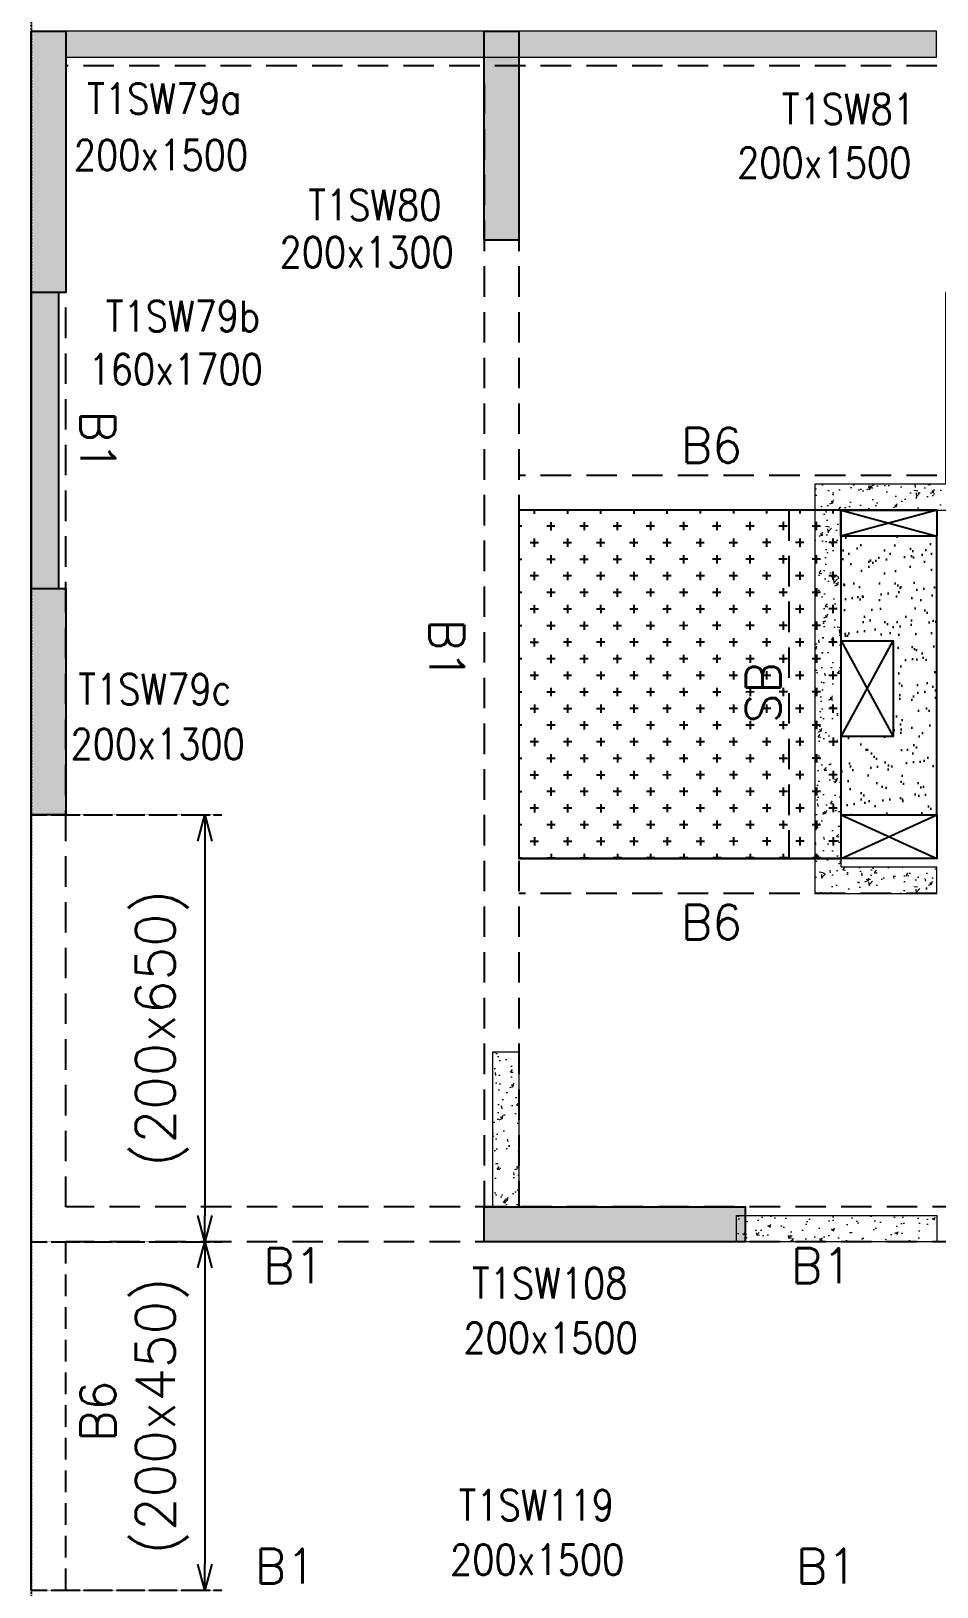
# Model space of a CAD drawing. Header units: millimetres. Extents: x 1078357 to 2594950, y -4969473 to -4636555.
# Drawn here: x 1628183 to 1633383, y -4661428 to -4652496 of the extents above; entities that cross this region are included whole.
import ezdxf

# ---------------------------------------------------------------- set-up
doc = ezdxf.new("R2010")
doc.units = ezdxf.units.MM
doc.header["$PDMODE"] = 35
for name, pattern in [('CONTINOUS', [0]), ('DOT', [0.25, 0, -0.25]), ('HIDDEN', [0.375, 0.25, -0.125])]:
    doc.linetypes.add(name, pattern=pattern)
doc.layers.get('0').update_dxf_attribs({"lineweight": 0})
doc.layers.get('Defpoints').update_dxf_attribs({"lineweight": 0})
for name, color, linetype, lineweight in [('A-_ANOTDIMA_D-', 6, 'Continuous', 13), ('COL. NO.', 30, 'Continuous', 25), ('COL. SIZE', 7, 'Continuous', 25), ('HATCH', 8, 'Continuous', 30), ('S-NON STR RCC WALL', 8, 'Continuous', 0)]:
    doc.layers.add(name, color=color, linetype=linetype, lineweight=lineweight)
for name, color, linetype in [('B-200x325', 201, 'HIDDEN'), ('B-200x450', 52, 'HIDDEN'), ('B-200x650', 241, 'HIDDEN'), ('B-300xSLAB THK.', 151, 'Continuous'), ('DC BEAM NO.', 7, 'Continuous'), ('DROP SLAB', 8, 'Continuous'), ('EXPANSION JOINT', 10, 'HIDDEN'), ('S-COLUMN_SHEAR WALL', 1, 'Continuous'), ('S-DIM', 2, 'Continuous'), ('SLAB FOLD', 8, 'Continuous')]:
    doc.layers.add(name, color=color, linetype=linetype)
doc.styles.add('Roman', font='romans')
doc.styles.add('ROMANS', font='romans.shx', dxfattribs={"width": 0.85})
doc.dimstyles.new('HARESH', dxfattribs={"dimtxt": 150, "dimasz": 75, "dimexe": 0, "dimexo": 0, "dimgap": 25, "dimtad": 1, "dimdec": 0, "dimdsep": 46, "dimtxsty": 'Roman', "dimblk": 'OBLIQUE', "dimcen": 225, "dimdle": 25, "dimclrd": 2, "dimclre": 2, "dimclrt": 7, "dimadec": 8, "dimazin": 1, "dimtfac": 1, "dimtdec": 0, "dimtmove": 0, "dimatfit": 0, "dimfxl": 1, "dimlwd": -1, "dimlwe": -1, "dimarcsym": 0})

# ---------------------------------------------------------------- blocks, each defined once
blk = doc.blocks.new('_Open30')
at = {"color": 0, "linetype": 'ByBlock', "lineweight": -2}
for p, q in [((-1, 0.268), (0, 0)), ((0, 0), (-1, -0.268)), ((0, 0), (-1, 0))]:
    blk.add_line(p, q, dxfattribs=at)
blk = doc.blocks.new('*D1215')
at = {"layer": 'Defpoints', "color": 0, "linetype": 'CONTINOUS', "ltscale": 0.5, "transparency": 16777216}
for p in [(1628183.5, -4656996.1, 0), (1628183.5, -4659446, 0), (1629180.6, -4659446)]:
    blk.add_point(p, dxfattribs=at)
at = {"layer": 'S-DIM', "color": 2, "linetype": 'DOT', "ltscale": 0.5, "transparency": 16777216}
for p, q in [((1628183.5, -4656996.1), (1629280.6, -4656996.1)), ((1628183.5, -4659446), (1629280.6, -4659446))]:
    blk.add_line(p, q, dxfattribs=at)
at = {"layer": 'S-DIM', "color": 2, "linetype": 'CONTINOUS', "ltscale": 0.5, "transparency": 16777216}
blk.add_line((1629180.6, -4657146.1), (1629180.6, -4659296), dxfattribs=at)
at = {"layer": 'S-DIM', "color": 2, "linetype": 'CONTINOUS', "ltscale": 0.5, "transparency": 16777216, "xscale": 150, "yscale": 150, "zscale": 150}
for p, rotation in [((1629180.6, -4656996.1), 90), ((1629180.6, -4659446), 270)]:
    blk.add_blockref('_Open30', p, dxfattribs=dict(at, rotation=rotation))
at = {"layer": 'S-DIM', "color": 7, "linetype": 'CONTINOUS', "ltscale": 0.5, "transparency": 16777216, "insert": (1628934.2, -4658221.1), "char_height": 225, "attachment_point": 5, "rotation": 90, "style": 'Roman'}
blk.add_mtext('(200x650)', dxfattribs=at)
blk = doc.blocks.new('*D1217')
at = {"layer": 'Defpoints', "color": 0, "linetype": 'CONTINOUS', "ltscale": 0.5, "transparency": 16777216}
for p in [(1628183.5, -4659446.1, 0), (1628183.5, -4661446.2, 0), (1629180.6, -4661446.2)]:
    blk.add_point(p, dxfattribs=at)
at = {"layer": 'S-DIM', "color": 2, "linetype": 'DOT', "ltscale": 0.5, "transparency": 16777216}
for p, q in [((1628183.5, -4659446.1), (1629280.6, -4659446.1)), ((1628183.5, -4661446.2), (1629280.6, -4661446.2))]:
    blk.add_line(p, q, dxfattribs=at)
at = {"layer": 'S-DIM', "color": 2, "linetype": 'CONTINOUS', "ltscale": 0.5, "transparency": 16777216}
blk.add_line((1629180.6, -4659596.1), (1629180.6, -4661296.2), dxfattribs=at)
at = {"layer": 'S-DIM', "color": 2, "linetype": 'CONTINOUS', "ltscale": 0.5, "transparency": 16777216, "xscale": 150, "yscale": 150, "zscale": 150}
for p, rotation in [((1629180.6, -4659446.1), 90), ((1629180.6, -4661446.2), 270)]:
    blk.add_blockref('_Open30', p, dxfattribs=dict(at, rotation=rotation))
at = {"layer": 'S-DIM', "color": 7, "linetype": 'CONTINOUS', "ltscale": 0.5, "transparency": 16777216, "insert": (1628934.2, -4660446.1), "char_height": 225, "attachment_point": 5, "rotation": 90, "style": 'Roman'}
blk.add_mtext('(200x450)', dxfattribs=at)
blk = doc.blocks.new('G$CD63B60BD')
at = {"layer": 'COL. NO.', "linetype": 'Continuous', "style": 'ROMANS', "width": 0.85}
for s, p in [('T1SW79a', (45047, 15424.4, 0)), ('T1SW81', (49034.4, 15365.8, -320.4)), ('T1SW80', (46315.9, 14814.6, -320.4)), ('T1SW79b', (45153.7, 14175.9, 0)), ('T1SW79c', (44996, 12034.4, 0)), ('T1SW108', (47256.1, 8624.3, -320.4)), ('T1SW119', (47179.4, 7350.6, -320.4))]:
    blk.add_text(s, height=175, dxfattribs=at).set_placement(p)
at = {"layer": 'COL. SIZE', "linetype": 'Continuous', "style": 'ROMANS', "width": 0.85}
for s, p in [('200x1500', (44970.2, 15101.1, 0)), ('200x1500', (48777.9, 15057.7, -320.4)), ('200x1300', (46151, 14543.5, -320.4)), ('160x1700', (45054.7, 13871.5, 0)), ('200x1300', (44951.3, 11720.3, 0)), ('200x1500', (47207, 8310.8, -320.4)), ('200x1500', (47130.2, 7037.1, -320.4))]:
    blk.add_text(s, height=175, dxfattribs=at).set_placement(p)

msp = doc.modelspace()

# ---------------------------------------------------------------- hatches: boundary and pattern name
at = {"layer": 'DROP SLAB'}
h = msp.add_hatch(dxfattribs=at)
h.set_pattern_fill('CROSS', color=8, scale=15, angle=0.03079)
h.set_pattern_definition([(180.03079016, (-1680958.44, 9385210.29), (-95.1987999, -95.3011726), [47.625, -142.875]), (270.03079016, (-1680982.26, 9385234.09), (95.3011726, -95.1987999), [47.625, -142.875])])
h.paths.add_polyline_path([(1632833.3, -4655246.5), (1630983.3, -4655246.5), (1630983.3, -4657246.3), (1632833.3, -4657246.3)])
at = {"layer": 'HATCH'}
h = msp.add_hatch(dxfattribs=at)
h.set_pattern_fill('AR-SAND', color=8, scale=3, angle=0.02985)
h.set_pattern_definition([(37.47015413, (-3398650.46, 18703112.58), (-4.72361136, 146.8264517), [0, -115.824, 0, -129.54, 0, -123.825]), (7.4701541, (-3398650.46, 18703112.58), (134.9689868, 214.9772528), [0, -62.484, 0, -104.394, 0, -40.005]), (327.4701541, (-3398744.19, 18703112.63), (237.2979035, 0.3075449), [0, -38.1, 0, -137.16, 0, -179.07]), (317.4701541, (-3398744.19, 18703112.63), (229.1017424, 66.759465), [0, -19.05, 0, -89.916, 0, -102.87])])
h.paths.add_polyline_path([(1633382.6, -4655396), (1632832.6, -4655396), (1632832.6, -4655996.1), (1633132.5, -4655996.1), (1633132.5, -4656546), (1632832.6, -4656546), (1632832.6, -4656996), (1633382.5, -4656996)])
at = {"layer": 'S-COLUMN_SHEAR WALL', "lineweight": 25}
h = msp.add_hatch(color=1, dxfattribs=at)
h.dxf.hatch_style = 1
h.paths.add_polyline_path([(1628183.3, -4652496.2), (1628383.3, -4652496.2), (1628383.3, -4653996.1), (1628183.3, -4653996.1)])
h = msp.add_hatch(color=1, dxfattribs=at)
h.dxf.hatch_style = 1
h.paths.add_polyline_path([(1630783.3, -4653696.2), (1630983.3, -4653696.2), (1630983.3, -4652496.2), (1630783.3, -4652496.2)])
at = {"layer": 'S-COLUMN_SHEAR WALL', "lineweight": 25, "extrusion": (-1.00316e-06, -2.11765e-11, 1)}
h = msp.add_hatch(color=1, dxfattribs=at)
h.dxf.hatch_style = 1
h.paths.add_polyline_path([(1628183.3, -4655696), (1628343.3, -4655696), (1628343.3, -4653996), (1628183.3, -4653996)])
at = {"layer": 'S-COLUMN_SHEAR WALL', "lineweight": 25}
h = msp.add_hatch(color=1, dxfattribs=at)
h.dxf.hatch_style = 1
h.paths.add_polyline_path([(1628383.3, -4656996.1), (1628183.3, -4656996.1), (1628183.3, -4655696.1), (1628383.3, -4655696.1)])
h = msp.add_hatch(color=1, dxfattribs=at)
h.dxf.hatch_style = 1
h.paths.add_polyline_path([(1630783.3, -4659246.1), (1632283.3, -4659246.1), (1632283.3, -4659446.1), (1630783.3, -4659446.1)])
at = {"layer": 'S-NON STR RCC WALL'}
h = msp.add_hatch(dxfattribs=at)
h.set_pattern_fill('AR-CONC', color=256)
h.set_pattern_definition([(50, (-5853161.9, 28027896.47), (182.184669, -15.93908554), [19.05, -209.55]), (355, (-5853161.9, 28027896.47), (-35.2434214, 191.0568452), [15.24, -167.6405842]), (100.4514447, (-5853146.72, 28027895.14), (146.9412471, 175.1177519), [16.1900088, -178.0902446]), (46.1842, (-5853161.9, 28027947.27), (271.0790409, -42.042328), [28.575, -314.325]), (96.6355576, (-5853139.31, 28027943.77), (237.404134, 247.4261246), [24.2850231, -267.1356082]), (351.1841512, (-5853161.9, 28027947.27), (237.404134, 247.4261246), [22.859967, -251.459732]), (21, (-5853136.5, 28027934.57), (151.6143913, -102.2651982), [19.05, -209.55]), (326, (-5853136.5, 28027934.57), (61.8020283, 184.1879661), [15.24, -167.64]), (71.451445, (-5853123.87, 28027926.05), (213.4164193, 81.9227689), [16.1900088, -178.0899376]), (37.5, (-5853161.9, 28027896.47), (3.08860325, 84.55503887), [0, -165.608, 0, -170.18, 0, -168.275]), (7.5, (-5853161.9, 28027896.47), (66.8196625, 100.18057482), [0, -97.028, 0, -161.798, 0, -64.135]), (327.5, (-5853218.545, 28027896.47), (135.59059517, -5.72874399), [0, -63.5, 0, -198.12, 0, -262.89]), (317.5, (-5853243.95, 28027896.47), (148.1291814, 25.42649103), [0, -82.55, 0, -131.572, 0, -186.69])])
h.paths.add_polyline_path([(1633380.6, -4652496.1), (1628383.5, -4652496.1), (1628383.5, -4652646.1), (1633380.6, -4652646.1)])
h = msp.add_hatch(dxfattribs=at)
h.set_pattern_fill('AR-CONC', color=256)
h.set_pattern_definition([(50, (-4755937.19, 23343877.28), (182.184669, -15.9390855), [19.05, -209.55]), (355, (-4755937.19, 23343877.28), (-35.2434214, 191.0568452), [15.24, -167.6405842]), (100.4514447, (-4755922, 23343875.95), (146.9412471, 175.1177519), [16.1900088, -178.0902446]), (46.1842, (-4755937.19, 23343928.08), (271.0790409, -42.042328), [28.575, -314.325]), (96.6355576, (-4755914.6, 23343924.58), (237.404134, 247.4261246), [24.2850231, -267.1356082]), (351.1841512, (-4755937.2, 23343928.08), (237.404134, 247.4261246), [22.859967, -251.459732]), (21, (-4755911.79, 23343915.38), (151.6143913, -102.2651982), [19.05, -209.55]), (326, (-4755911.79, 23343915.38), (61.8020283, 184.1879661), [15.24, -167.64]), (71.451445, (-4755899.15, 23343906.86), (213.4164193, 81.9227689), [16.1900088, -178.0899376]), (37.5, (-4755937.19, 23343877.28), (3.08860325, 84.55503887), [0, -165.608, 0, -170.18, 0, -168.275]), (7.5, (-4755937.19, 23343877.28), (66.8196625, 100.18057482), [0, -97.028, 0, -161.798, 0, -64.135]), (327.5, (-4755993.83, 23343877.28), (135.59059517, -5.728744), [0, -63.5, 0, -198.12, 0, -262.89]), (317.5, (-4756019.23, 23343877.28), (148.1291814, 25.42649103), [0, -82.55, 0, -131.572, 0, -186.69])])
h.paths.add_polyline_path([(1632683.5, -4655096.1), (1632683.5, -4657446.1), (1633383.5, -4657446.1), (1633383.5, -4657296.1), (1632833.5, -4657296.1), (1632833.5, -4655246.1), (1633583.5, -4655246.1), (1633583.5, -4653996.1), (1633433.5, -4653996.1), (1633433.5, -4655096.1)])
h = msp.add_hatch(dxfattribs=at)
h.set_pattern_fill('AR-CONC', color=256, angle=180)
h.set_pattern_definition([(50, (-5820701.65, 28027896.46), (182.184669, -15.93908554), [19.05, -209.55]), (355, (-5820701.65, 28027896.46), (-35.2434214, 191.0568452), [15.24, -167.6405842]), (100.4514447, (-5820686.47, 28027895.14), (146.9412471, 175.1177519), [16.1900088, -178.0902446]), (46.1842, (-5820701.65, 28027947.26), (271.0790409, -42.042328), [28.575, -314.325]), (96.6355576, (-5820679.06, 28027943.76), (237.404134, 247.4261246), [24.2850231, -267.1356082]), (351.1841512, (-5820701.65, 28027947.26), (237.404134, 247.4261246), [22.859967, -251.459732]), (21, (-5820676.25, 28027934.56), (151.6143913, -102.2651982), [19.05, -209.55]), (326, (-5820676.25, 28027934.56), (61.8020283, 184.1879661), [15.24, -167.64]), (71.451445, (-5820663.61, 28027926.04), (213.4164193, 81.9227689), [16.1900088, -178.0899376]), (37.5, (-5820701.65, 28027896.463), (3.08860325, 84.55503887), [0, -165.608, 0, -170.18, 0, -168.275]), (7.5, (-5820701.65, 28027896.46), (66.8196625, 100.18057482), [0, -97.028, 0, -161.798, 0, -64.135]), (327.5, (-5820758.29, 28027896.46), (135.59059517, -5.72874399), [0, -63.5, 0, -198.12, 0, -262.89]), (317.5, (-5820783.69, 28027896.46), (148.1291814, 25.42649103), [0, -82.55, 0, -131.572, 0, -186.69])])
h.paths.add_polyline_path([(1630833.5, -4658356.1), (1630983.5, -4658356.1), (1630983.5, -4659246), (1630833.5, -4659246)])
at = {"layer": 'S-NON STR RCC WALL', "ltscale": 700}
h = msp.add_hatch(dxfattribs=at)
h.set_pattern_fill('AR-CONC', color=256)
h.set_pattern_definition([(50, (508142.2, 15349.83), (182.184669, -15.9390855), [19.05, -209.55]), (355, (508142.2, 15349.83), (-35.2434214, 191.056845), [15.24, -167.640584]), (100.4514447, (508157.38, 15348.5), (146.941247, 175.117752), [16.190009, -178.0902446]), (46.1842, (508142.2, 15400.63), (271.079041, -42.042328), [28.575, -314.325]), (96.6355576, (508164.78, 15397.13), (237.404134, 247.426125), [24.285023, -267.135608]), (351.184151, (508142.2, 15400.63), (237.404134, 247.426125), [22.859967, -251.459732]), (21, (508167.6, 15387.93), (151.6143913, -102.265198), [19.05, -209.55]), (326, (508167.6, 15387.93), (61.802028, 184.187966), [15.24, -167.64]), (71.451445, (508180.23, 15379.41), (213.416419, 81.922769), [16.190009, -178.0899376]), (37.5, (508142.195, 15349.83), (3.08860325, 84.5550389), [0, -165.608, 0, -170.18, 0, -168.275]), (7.5, (508142.195, 15349.83), (66.8196625, 100.1805748), [0, -97.028, 0, -161.798, 0, -64.135]), (327.5, (508085.55, 15349.83), (135.5905952, -5.728744), [0, -63.5, 0, -198.12, 0, -262.89]), (317.5, (508060.15, 15349.83), (148.1291814, 25.426491), [0, -82.55, 0, -131.572, 0, -186.69])])
h.paths.add_polyline_path([(1632233.5, -4659296.1), (1633383.5, -4659296.1), (1633383.5, -4659446.1), (1632233.5, -4659446.1)])

# ---------------------------------------------------------------- linework, layer by layer
at = {"layer": 'B-200x325', "ltscale": 700}
for p, q in [((1633383.3, -4655046.5, 0), (1630983.3, -4655046.5, 0)), ((1633383.1, -4657446.3, 0), (1630983.3, -4657446.3, 0))]:
    msp.add_line(p, q, dxfattribs=at)
at = {"layer": 'B-200x325', "linetype": 'Continuous', "ltscale": 700}
for p, q in [((1633383.3, -4655246.5, 0), (1630983.3, -4655246.5, 0)), ((1633383.1, -4657246.3, 0), (1630983.3, -4657246.3, 0))]:
    msp.add_line(p, q, dxfattribs=at)
at = {"layer": 'B-200x450', "linetype": 'Continuous', "ltscale": 500}
msp.add_line((1628183.5, -4661446.1, 0), (1628183.5, -4659446.1, 0), dxfattribs=at)
at = {"layer": 'B-200x450', "linetype": 'HIDDEN', "ltscale": 500}
msp.add_line((1628383.5, -4661446.2, 0), (1628383.5, -4659446, 0), dxfattribs=at)
at = {"layer": 'B-200x650', "linetype": 'HIDDEN', "ltscale": 700}
for p, q in [((1633383.5, -4652696.1, 0), (1628383.5, -4652696.1, 0)), ((1630783.5, -4652796.2, 0), (1630783.5, -4659246, 0)), ((1630983.5, -4652796.2, 0), (1630983.5, -4659246, 0)), ((1628383.5, -4659246, 0), (1628383.5, -4653996.1, 0)), ((1634058.3, -4659246, 0), (1628383.5, -4659246, 0)), ((1634058.3, -4659446, 0), (1628383.5, -4659446, 0))]:
    msp.add_line(p, q, dxfattribs=at)
at = {"layer": 'B-200x650', "linetype": 'CONTINOUS', "ltscale": 700}
for p, q in [((1628183.5, -4659446.1, 0), (1628183.5, -4653996.1, 0)), ((1628183.5, -4656496.1, 0), (1628183.5, -4656496.1, 0))]:
    msp.add_line(p, q, dxfattribs=at)
at = {"layer": 'B-200x650', "ltscale": 700}
msp.add_line((1628183.5, -4656296.1, 0), (1628183.5, -4656296.1, 0), dxfattribs=at)
at = {"layer": 'B-300xSLAB THK.', "linetype": 'HIDDEN', "ltscale": 700}
msp.add_line((1632532.8, -4655246.5, 0), (1632532.8, -4657246.3, 0), dxfattribs=at)
at = {"layer": 'B-300xSLAB THK.', "linetype": 'ByBlock', "ltscale": 700}
msp.add_line((1632832.8, -4655246.5, 0), (1632832.8, -4657246.3, 0), dxfattribs=at)
at = {"layer": 'DROP SLAB', "color": 3, "linetype": 'CONTINOUS', "ltscale": 500}
for p, q in [((1633382.8, -4655246.1, 0), (1632832.8, -4655396.1, 0)), ((1632833.7, -4655246.3, 0), (1633382.8, -4655396.1, 0)), ((1632833.1, -4655996, 0), (1633133.2, -4656546, 0)), ((1632833.1, -4656546, 0), (1633133.2, -4655996, 0)), ((1632833.3, -4656996.1), (1633383.1, -4657246.1, 0)), ((1632833.3, -4657246.1, 0), (1633383.3, -4656996.1))]:
    msp.add_line(p, q, dxfattribs=at)
at = {"layer": 'DROP SLAB', "color": 3, "linetype": 'CONTINOUS', "ltscale": 500, "elevation": 0}
for points in [[(1632833.3, -4655246.5), (1630983.3, -4655246.5), (1630983.3, -4657246.3), (1632833.3, -4657246.3)], [(1632832.8, -4655246.3), (1633382.8, -4655246.3), (1633382.8, -4655396.1), (1632832.8, -4655396.1)], [(1632833.2, -4655996), (1633133.2, -4655996), (1633133.2, -4656546), (1632833.2, -4656546)], [(1632833.3, -4656996.1), (1633383.1, -4656996.1), (1633383.1, -4657246.1), (1632833.3, -4657246.1)]]:
    msp.add_lwpolyline(points, close=True, dxfattribs=at)
at = {"layer": 'EXPANSION JOINT'}
msp.add_line((1628183.5, -4649756.1, 0), (1628183.5, -4670088.7, 0), dxfattribs=at)
msp.add_line((1628183.5, -4649756.1, 0), (1628183.5, -4670088.7, 0), dxfattribs=at)
at = {"layer": 'S-COLUMN_SHEAR WALL', "color": 1, "lineweight": 25, "elevation": 0}
for points in [[(1628183.3, -4652496.2), (1628383.3, -4652496.2), (1628383.3, -4653996.1), (1628183.3, -4653996.1)], [(1630783.3, -4652496.2), (1630983.3, -4652496.2), (1630983.3, -4653696.2), (1630783.3, -4653696.2)], [(1628383.3, -4656996.1), (1628183.3, -4656996.1), (1628183.3, -4655696.1), (1628383.3, -4655696.1)], [(1630783.3, -4659246.1), (1632283.3, -4659246.1), (1632283.3, -4659446.1), (1630783.3, -4659446.1)]]:
    msp.add_lwpolyline(points, close=True, dxfattribs=at)
at = {"layer": 'S-COLUMN_SHEAR WALL', "color": 1, "lineweight": 25, "extrusion": (-1.00316e-06, -2.11765e-11, 1), "elevation": -1.6}
msp.add_lwpolyline([(1628183.3, -4655696), (1628343.3, -4655696), (1628343.3, -4653996), (1628183.3, -4653996)], close=True, dxfattribs=at)
at = {"layer": 'S-NON STR RCC WALL', "elevation": 0}
for points in [[(1633380.6, -4652496.1), (1628383.5, -4652496.1), (1628383.5, -4652646.1), (1633380.6, -4652646.1)], [(1632683.5, -4655096.1), (1632683.5, -4657446.1), (1633383.5, -4657446.1), (1633383.5, -4657296.1), (1632833.5, -4657296.1), (1632833.5, -4655246.1), (1633583.5, -4655246.1), (1633583.5, -4653996.1), (1633433.5, -4653996.1), (1633433.5, -4655096.1)]]:
    msp.add_lwpolyline(points, close=True, dxfattribs=at)
at = {"layer": 'S-NON STR RCC WALL', "ltscale": 700, "elevation": 0}
for points in [[(1630833.5, -4658356.1), (1630983.5, -4658356.1), (1630983.5, -4659246), (1630833.5, -4659246)], [(1632233.5, -4659296.1), (1633383.5, -4659296.1), (1633383.5, -4659446.1), (1632233.5, -4659446.1)]]:
    msp.add_lwpolyline(points, close=True, dxfattribs=at)
at = {"layer": 'SLAB FOLD', "color": 8, "ltscale": 1000, "elevation": 0}
msp.add_lwpolyline([(1633382.6, -4655396), (1632832.6, -4655396), (1632832.6, -4655996.1), (1633132.5, -4655996.1), (1633132.5, -4656546), (1632832.6, -4656546), (1632832.6, -4656996), (1633382.5, -4656996), (1633382.6, -4655396)], dxfattribs=at)

# ---------------------------------------------------------------- block references
at = {"layer": 'A-_ANOTDIMA_D-', "color": 2, "ltscale": 700}
msp.add_blockref('G$CD63B60BD', (1583458.3, -4668396.1, 0), dxfattribs=at)

# ---------------------------------------------------------------- texts
at = {"layer": 'B-200x325', "linetype": 'Continuous', "ltscale": 700, "style": 'ROMANS'}
for p in [(1631913.8, -4654974.4, -2.7), (1631913.7, -4657711.5, -2.7)]:
    msp.add_text('B6', height=200, rotation=0.00055, dxfattribs=at).set_placement(p)
at = {"layer": 'B-200x650', "linetype": 'HIDDEN', "ltscale": 500, "style": 'ROMANS'}
for rotation, p in [(269.99906, (1628466.7, -4654674.4, -2.7)), (269.99906, (1630469.7, -4655871.1, -2.7)), (359.99906, (1629515.6, -4659683.3, -2.7)), (359.99906, (1632545.6, -4659683.2, -2.7)), (0.00094, (1629467, -4661408.9, -2.7)), (0.00094, (1632574.3, -4661408.9, -2.7))]:
    msp.add_text('B1', height=200, rotation=rotation, dxfattribs=at).set_placement(p)
at = {"layer": 'B-300xSLAB THK.', "linetype": 'Continuous', "ltscale": 700, "style": 'ROMANS'}
msp.add_text('SB', height=200, rotation=90.00094, dxfattribs=at).set_placement((1632486, -4656470.8, -2.7))
at = {"layer": 'DC BEAM NO.', "linetype": 'HIDDEN', "ltscale": 500, "style": 'ROMANS'}
msp.add_text('B6', height=200, rotation=90, dxfattribs=at).set_placement((1628667.4, -4660595.3, -2.7))

# ---------------------------------------------------------------- dimensions: what is measured, and where the dimension line sits
at = {"layer": 'S-DIM', "linetype": 'CONTINOUS', "ltscale": 0.5}
for base, p1, p2, text, picture, middle in [((1629180.6, -4659446, 0), (1628183.5, -4656996.1, 0), (1628183.5, -4659446, 0), '(200x650)', '*D1215', (1628934.2, -4658221.1, 0)), ((1629180.6, -4661446.2, 0), (1628183.5, -4659446.1, 0), (1628183.5, -4661446.2, 0), '(200x450)', '*D1217', (1628934.2, -4660446.1, 0))]:
    dim = msp.add_linear_dim(base=base, p1=p1, p2=p2, angle=90, text=text, dimstyle='HARESH', override={"dimtxt": 225, "dimasz": 150, "dimexe": 100, "dimgap": 75, "dimtxsty": 'Roman', "dimblk1": 'Open30', "dimblk2": 'Open30', "dimsah": 1, "dimdle": 1, "dimfxl": 500, "dimarcsym": 1}, dxfattribs=at)
    dim.commit()
    dim.dimension.update_dxf_attribs({"geometry": picture, "text_midpoint": middle})

doc.saveas('drawing.dxf')
